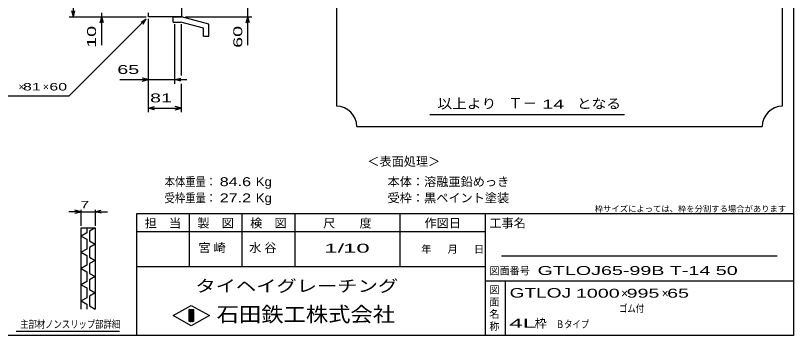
# Model space of a CAD drawing. Units: millimetres, scale not verified. Extents: x -1820 to 1731, y -1282 to 1054.
# Drawn here: x -188 to 1731, y -1146 to -358 of the extents above; entities that cross this region are included whole.
import ezdxf
from ezdxf.enums import TextEntityAlignment as Align

# ---------------------------------------------------------------- set-up
doc = ezdxf.new("R2010")
doc.units = ezdxf.units.MM
doc.header["$LTSCALE"] = 10
for name, color, linetype, lineweight in [('0_2', 150, 'Continuous', 25), ('19', 6, 'Continuous', 25), ('22', 4, 'Continuous', 25), ('24', 2, 'Continuous', 25), ('32', 4, 'Continuous', 25)]:
    doc.layers.add(name, color=color, linetype=linetype, lineweight=lineweight)
doc.styles.add('ベクトル', font='')
doc.styles.get('ベクトル').set_extended_font_data('ベクトル')

msp = doc.modelspace()

# ---------------------------------------------------------------- linework, layer by layer
at = {"layer": '0_2'}
for p, q in [((1731, 1053.5), (1731, -1146.5)), ((1731, -846.5), (111, -846.5)), ((111, -846.5), (111, -1146.5)), ((241, -846.5), (241, -976.5)), ((371, -976.5), (371, -846.5)), ((501, -846.5), (501, -976.5)), ((761, -976.5), (761, -846.5)), ((971, -846.5), (971, -1146.5)), ((971, -891.5), (111, -891.5)), ((1691, -951.5), (1011, -951.5)), ((111, -976.5), (971, -976.5)), ((971, -1011.5), (1731, -1011.5)), ((1021, -1146.5), (1021, -1011.5)), ((201, -1097.5), (246, -1072.5)), ((246, -1072.5), (291, -1097.5)), ((241, -1082.5), (251, -1082.5)), ((241, -1112.5), (241, -1082.5)), ((241, -1082.5), (243, -1082.5)), ((243, -1082.5), (243, -1112.5)), ((245, -1112.5), (245, -1082.5)), ((245, -1082.5), (247, -1082.5)), ((247, -1082.5), (247, -1112.5)), ((249, -1112.5), (249, -1082.5)), ((249, -1082.5), (251, -1082.5)), ((251, -1082.5), (251, -1112.5)), ((251, -1082.5), (251, -1112.5)), ((246, -1122.5), (201, -1097.5)), ((251, -1112.5), (241, -1112.5)), ((243, -1112.5), (245, -1112.5)), ((291, -1097.5), (246, -1122.5)), ((247, -1112.5), (249, -1112.5)), ((1731, -1146.5), (-1729, -1146.5))]:
    msp.add_line(p, q, dxfattribs=at)
at = {"layer": '19'}
for p, q in [((221.5, 659), (221.5, -361)), ((140, -361), (140, -351)), ((221.5, -361), (140, -361)), ((201.49, -374.01), (201.49, -361.01)), ((201.5, -361), (221.5, -361)), ((289.11, -379.12), (221.5, -361)), ((201.49, -374.01), (219.78, -374.01)), ((276.11, -389.1), (219.78, -374.01)), ((289.11, -409.12), (289.11, -379.12)), ((276.11, -409.12), (276.11, -389.1)), ((276.11, -409.12), (289.11, -409.12))]:
    msp.add_line(p, q, dxfattribs=at)
at = {"layer": '22'}
for p, q in [((-45, -361), (-45, 659)), ((385.5, -361), (385.5, -301)), ((-55, -361), (135, -361)), ((-45, -361), (-49, -346)), ((-45, -361), (-41, -346)), ((15, -361), (135, -361)), ((21, -376), (25, -361)), ((25, -361), (25, -351)), ((29, -376), (25, -361)), ((25, -431), (25, -361)), ((231.5, -361), (395.5, -361)), ((381.5, -376), (385.5, -361)), ((389.5, -376), (385.5, -361)), ((385.5, -431), (385.5, -361)), ((-55, -556), (135, -366)), ((122, -374), (135, -366)), ((127, -379), (135, -366)), ((140, -526), (140, -366)), ((140, -596), (140, -366)), ((205, -526), (205, -379)), ((221.5, -506), (221.5, -379)), ((70, -516), (140, -516)), ((140, -516), (125, -512)), ((125, -520), (140, -516)), ((140, -516), (205, -516)), ((205, -516), (220, -512)), ((220, -520), (205, -516)), ((205, -516), (235, -516)), ((221.5, -596), (221.5, -526)), ((-255, -556), (-55, -556)), ((140, -586), (155, -582)), ((155, -590), (140, -586)), ((140, -586), (221.5, -586)), ((221.5, -586), (206.5, -582)), ((206.5, -590), (221.5, -586))]:
    msp.add_line(p, q, dxfattribs=at)
at = {"layer": '24', "color": 4}
for p, q in [((604, 968.5), (604, -581.5)), ((1704, -581.5), (1704, 968.5)), ((834, -601.5), (1314, -601.5)), ((654, -631.5), (1654, -631.5))]:
    msp.add_line(p, q, dxfattribs=at)
for centre, start, end in [((604, -631.5), 0, 90), ((1704, -631.5), 90, 180)]:
    msp.add_arc(centre, 50, start, end, dxfattribs=at)
at = {"layer": '32'}
for p, q in [((-26, -841.5), (-56, -841.5)), ((-26, -841.5), (-41, -837.5)), ((-41, -845.5), (-26, -841.5)), ((-26, -876.5), (-26, -836.5)), ((-26, -841.5), (9, -841.5)), ((9, -836.5), (9, -876.5)), ((9, -841.5), (24, -837.5)), ((24, -845.5), (9, -841.5)), ((9, -841.5), (39, -841.5)), ((-26, -881.5), (9, -881.5)), ((-26, -1081.5), (-26, -881.5)), ((-12, -881.5), (-12, -893.5)), ((9, -881.5), (-5, -889.5)), ((9, -881.5), (9, -1081.5)), ((-12, -893.5), (-26, -901.5)), ((-26, -901.5), (-12, -909.5)), ((-5, -889.5), (-5, -913.5)), ((-12, -909.5), (-12, -933.5)), ((-5, -913.5), (9, -921.5)), ((-12, -933.5), (-26, -941.5)), ((9, -921.5), (-5, -929.5)), ((-5, -929.5), (-5, -953.5)), ((-26, -941.5), (-12, -949.5)), ((-12, -949.5), (-12, -973.5)), ((-5, -953.5), (9, -961.5)), ((-12, -973.5), (-26, -981.5)), ((9, -961.5), (-5, -969.5)), ((-5, -969.5), (-5, -993.5)), ((-26, -981.5), (-12, -989.5)), ((-12, -989.5), (-12, -1013.5)), ((-5, -993.5), (9, -1001.5)), ((-12, -1013.5), (-26, -1021.5)), ((9, -1001.5), (-5, -1009.5)), ((-5, -1009.5), (-5, -1033.5)), ((-26, -1021.5), (-12, -1029.5)), ((-12, -1029.5), (-12, -1053.5)), ((-5, -1033.5), (9, -1041.5)), ((-12, -1053.5), (-26, -1061.5)), ((9, -1041.5), (-5, -1049.5)), ((-5, -1049.5), (-5, -1073.5)), ((-26, -1061.5), (-12, -1069.5)), ((-12, -1069.5), (-12, -1081.5)), ((-5, -1073.5), (9, -1081.5)), ((69, -1136.5), (-186, -1136.5))]:
    msp.add_line(p, q, dxfattribs=at)

# ---------------------------------------------------------------- texts
at = {"layer": '0_2', "style": 'ベクトル'}
for s, height, p in [('枠サイズによっては、枠を分割する場合があります', 14.66, (1241, -834.5)), ('担\u3000当', 21.99, (131, -869.5)), ('製\u3000図', 21.99, (261, -869.5)), ('検\u3000図', 21.99, (391, -869.5)), ('尺\u3000\u3000度', 21.99, (571, -869.5)), ('作図日', 21.99, (821, -869.5)), ('工事名', 21.99, (981, -869.5)), ('年', 18.33, (813, -934)), ('月', 18.33, (878, -934)), ('日', 18.33, (943, -934)), ('図面番号', 18.33, (981, -987)), ('図', 18.33, (981, -1034)), ('面', 18.33, (981, -1064)), ('名', 18.33, (981, -1094)), ('称', 18.33, (981, -1124))]:
    msp.add_text(s, height=height, dxfattribs=at).set_placement(p, align=Align.MIDDLE_LEFT)
at = {"layer": '0_2', "color": 222, "style": 'ベクトル'}
for s, height, width, p in [('タイヘイグレーチング', 29.33, 1.25, (256, -1024.5)), ('石田鉄工株式会社', 36.66, 1.1, (308.5, -1094.5))]:
    msp.add_text(s, height=height, dxfattribs=dict(at, width=width)).set_placement(p, align=Align.MIDDLE_LEFT)
at = {"layer": '22', "color": 2, "style": 'ベクトル', "width": 1.65}
for s, p in [(' 10 ', (0, -451)), (' 60 ', (360.5, -451))]:
    msp.add_text(s, height=21.99, rotation=90, dxfattribs=at).set_placement(p, align=Align.MIDDLE_LEFT)
at = {"layer": '22', "color": 2, "style": 'ベクトル'}
for s, height, width, p in [(' 65 ', 21.99, 1.65, (50, -491)), (' 81 ', 18.33, 1.6, (-180, -533.5)), (' 60 ', 18.33, 1.6, (-115, -533.5)), (' 81 ', 21.99, 1.65, (130.75, -561)), ('本体重量：', 21.99, 0.85, (180, -767.5)), (' 84.6', 21.99, 1.35, (305, -767.5)), ('Kg', 21.99, 1.1, (405, -767.5)), ('受枠重量：', 21.99, 0.85, (180, -807.5)), (' 27.2', 21.99, 1.35, (305, -807.5)), ('Kg', 21.99, 1.1, (405, -807.5)), ('1/', 21.99, 2, (574, -931.5)), (' 10 ', 21.99, 2, (604, -931.5)), ('GTLOJ65-99B T-14 50              ', 21.99, 1.65, (1100, -986.5)), ('GTLOJ', 23.46, 1.5, (1031, -1041.5)), (' 1000 ', 21.99, 1.65, (1181, -1042.5)), (' 995 ', 21.99, 1.65, (1306, -1042.5)), (' 65 ', 21.99, 1.65, (1406, -1042.5)), ('ゴム付', 18.33, 0.8, (1301, -1080)), ('4L', 21.99, 2.05, (1030, -1116.5)), ('Ｂタイプ', 18.33, 0.8, (1145, -1119))]:
    msp.add_text(s, height=height, dxfattribs=dict(at, width=width)).set_placement(p, align=Align.MIDDLE_LEFT)
for s, height, p in [('×', 18.33, (-180, -533.5)), ('×', 18.33, (-120, -533.5)), ('＜表面処理＞', 21.99, (680, -717.5)), ('本体：', 21.99, (730, -767.5)), ('溶融亜鉛めっき', 21.99, (820, -767.5)), ('受枠：', 21.99, (730, -807.5)), ('黒ペイント塗装', 21.99, (820, -807.5)), ('×', 21.99, (1306, -1042.5)), ('×', 21.99, (1406, -1042.5)), ('枠', 21.99, (1093, -1116.5))]:
    msp.add_text(s, height=height, dxfattribs=at).set_placement(p, align=Align.MIDDLE_LEFT)
at = {"layer": '22', "color": 2, "char_height": 21.99, "attachment_point": 4, "style": 'ベクトル'}
for s, insert in [('\\T1.25;宮崎\u3000', (263.5, -931.5)), ('\\T1.25;水谷\u3000', (388.5, -931.5))]:
    msp.add_mtext(s, dxfattribs=dict(at, insert=insert))
at = {"layer": '24', "style": 'ベクトル'}
for s, height, width, p in [('以上より\u3000', 24.19, 1.1, (853, -575)), (' 14 ', 21.99, 1.65, (1098, -576.5)), ('となる', 24.19, 1.1, (1197, -575))]:
    msp.add_text(s, height=height, dxfattribs=dict(at, width=width)).set_placement(p, align=Align.MIDDLE_LEFT)
msp.add_text('Ｔ－', height=25.66, dxfattribs=at).set_placement((1028, -574), align=Align.MIDDLE_LEFT)
at = {"layer": '32', "color": 2, "style": 'ベクトル'}
for s, width, p in [(' 7 ', 1.6, (-38.5, -824)), ('主部材ノンスリップ部詳細', 0.8, (-176, -1119))]:
    msp.add_text(s, height=18.33, dxfattribs=dict(at, width=width)).set_placement(p, align=Align.MIDDLE_LEFT)

doc.saveas('drawing.dxf')
